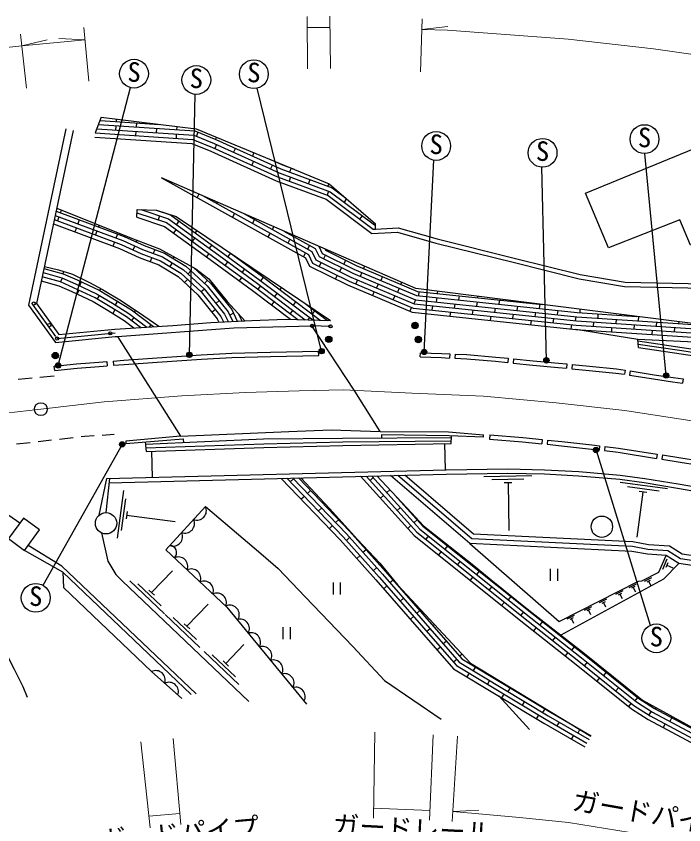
# Model space of a CAD drawing. Units: millimetres at full size, sheet at 1:1000; details may follow other scales. Extents: x 40000 to 680000, y 20000 to 380000.
# Drawn here: x 172287 to 234847, y 262857 to 338597 of the extents above; entities that cross this region are included whole.
import ezdxf
from ezdxf.enums import TextEntityAlignment as Align

# ---------------------------------------------------------------- set-up
doc = ezdxf.new("R2010")
doc.units = ezdxf.units.MM
doc.header["$LTSCALE"] = 1000
doc.linetypes.add('CHAIN', pattern=[18.5, 12, -1.5, 3.5, -1.5])
for name, color, linetype, lineweight in [('M-BGD', 7, 'Continuous', 25), ('M-BGD-EXST', 7, 'Continuous', 25), ('M-BMK', 2, 'CHAIN', 13), ('M-BMK-SRVR', 3, 'Continuous', 25), ('M-STR-HTXT', 7, 'Continuous', 13), ('M-STR-STR1', 1, 'Continuous', 25), ('M-STR-STRC', 7, 'Continuous', 25)]:
    doc.layers.add(name, color=color, linetype=linetype, lineweight=lineweight)
doc.styles.add('ＭＳ ゴシック', font='')
doc.styles.get('ＭＳ ゴシック').set_extended_font_data('MS Gothic')

msp = doc.modelspace()

# ---------------------------------------------------------------- hatches: boundary and pattern name
at = {"layer": 'M-BGD'}
for points in [[(209358, 309632, -0.41421), (209658, 309932, -0.41421), (209958, 309632, -1)], [(201279, 308326, -0.41421), (201579, 308626, -0.41421), (201879, 308326, -1)], [(209667, 308317, -0.41421), (209967, 308617, -0.41421), (210267, 308317, -1)], [(175652, 306805, -0.41421), (175952, 307105, -0.41421), (176252, 306805, -1)]]:
    msp.add_hatch(color=256, dxfattribs=at).paths.add_polyline_path(points)
at = {"layer": 'M-BGD-EXST'}
for points in [[(188736, 306997, -1), (188297, 306758, -1)], [(201132, 307339, -1), (200693, 307100, -1)], [(210740, 307268, -1), (210301, 307028, -1)], [(176440, 306002, -1), (176001, 305763, -1)], [(222185, 306475, -1), (221746, 306236, -1)], [(233415, 305059, -1), (232976, 304820, -1)], [(182441, 298608, -1), (182002, 298369, -1)], [(226838, 298076, -1), (226399, 297837, -1)]]:
    msp.add_hatch(color=256, dxfattribs=at).paths.add_polyline_path(points)

# ---------------------------------------------------------------- linework, layer by layer
at = {"layer": 'M-BGD'}
for p, q in [((180261, 329125), (179681, 327656)), ((180144, 328828), (185727, 328462)), ((181671, 328954), (181656, 328729)), ((181630, 328330), (181604, 327931)), ((183552, 328604), (183526, 328205)), ((185422, 328081), (185395, 327682)), ((185449, 328495), (185448, 328480)), ((187338, 328266), (187318, 327956)), ((183499, 327806), (183473, 327407)), ((187291, 327557), (187265, 327158)), ((189318, 327723), (189169, 327351)), ((191044, 327265), (190962, 327062)), ((191062, 326580), (190897, 326215)), ((192827, 326222), (192662, 325857)), ((194568, 325813), (194426, 325499)), ((194525, 325016), (194360, 324651)), ((196290, 324658), (196125, 324293)), ((198051, 324366), (197912, 323991)), ((197992, 323534), (197853, 323159)), ((199803, 323289), (199664, 322914)), ((201571, 322926), (201475, 322669)), ((189417, 321936), (189239, 321615)), ((201555, 322212), (201416, 321837)), ((191167, 321174), (191094, 321042)), ((203245, 321506), (203005, 321186)), ((176521, 320440), (176425, 320181)), ((176285, 319806), (176146, 319431)), ((185730, 319906), (185605, 319526)), ((185859, 320298), (185855, 320286)), ((192755, 320119), (192561, 319770)), ((204711, 319905), (204471, 319585)), ((178205, 319518), (178066, 319143)), ((180050, 319027), (179986, 318855)), ((187543, 319415), (187308, 319092)), ((194610, 319546), (194416, 319197)), ((196417, 318886), (196271, 318623)), ((205948, 318655), (205948, 319147)), ((177926, 318768), (177787, 318393)), ((179846, 318480), (179707, 318106)), ((181767, 318193), (181627, 317818)), ((187276, 318620), (187040, 318297)), ((189216, 318524), (189060, 318310)), ((196077, 318274), (195883, 317924)), ((198167, 318124), (198126, 318050)), ((181487, 317443), (181348, 317068)), ((183591, 317618), (183514, 317450)), ((189029, 317838), (188793, 317515)), ((197932, 317701), (197738, 317351)), ((183400, 317062), (183234, 316698)), ((185272, 316736), (185134, 316360)), ((190615, 317178), (190379, 316855)), ((199787, 317127), (199593, 316778)), ((201481, 316680), (201435, 316588)), ((184993, 315986), (184855, 315611)), ((187070, 316068), (186977, 315915)), ((190347, 316383), (190112, 316060)), ((192367, 316395), (192131, 316072)), ((199399, 316428), (199204, 316079)), ((201258, 316229), (201081, 315870)), ((186900, 315494), (186692, 315152)), ((192100, 315599), (191864, 315276)), ((200865, 315531), (200688, 315172)), ((203159, 315738), (202982, 315379)), ((204911, 315186), (204819, 314967)), ((176709, 314690), (176648, 314475)), ((188659, 314748), (188388, 314454)), ((193684, 314936), (193448, 314613)), ((202373, 314341), (202196, 313983)), ((202766, 315040), (202589, 314681)), ((204663, 314598), (204508, 314229)), ((176600, 314067), (176430, 313705)), ((178389, 313712), (178219, 313350)), ((188346, 313948), (188075, 313654)), ((190213, 313860), (189942, 313566)), ((193417, 314141), (193180, 313818)), ((195439, 314147), (195198, 313828)), ((204269, 313896), (204113, 313528)), ((206611, 314210), (206456, 313842)), ((208395, 313668), (208320, 313489)), ((178166, 312933), (177996, 312571)), ((180214, 313081), (180107, 312901)), ((189938, 313014), (189626, 312764)), ((195169, 313348), (194928, 313029)), ((197137, 313192), (196979, 312983)), ((205822, 312807), (205667, 312438)), ((206217, 313508), (206061, 313140)), ((208164, 313121), (208009, 312752)), ((210011, 312812), (209970, 312414)), ((211759, 312830), (211738, 312630)), ((180081, 312451), (179876, 312107)), ((191728, 312291), (191616, 312201)), ((196738, 312664), (196497, 312345)), ((207770, 312419), (207614, 312050)), ((211696, 312232), (211654, 311835)), ((213791, 312414), (213749, 312016)), ((215530, 312355), (215517, 312232)), ((172643, 291114), (141863, 311911)), ((173816, 311597), (175980, 308609)), ((181777, 311899), (181565, 311559)), ((191304, 311951), (190992, 311700)), ((196468, 311866), (196227, 311547)), ((198471, 311856), (198230, 311537)), ((199234, 311781), (201461, 310098)), ((209323, 311329), (209168, 310961)), ((209718, 312031), (209562, 311662)), ((211286, 311471), (211244, 311073)), ((213381, 311653), (213339, 311255)), ((215475, 311834), (215433, 311436)), ((217570, 312016), (217528, 311618)), ((219254, 311436), (219212, 311038)), ((219301, 311880), (219296, 311834)), ((221349, 311617), (221307, 311220)), ((181543, 311102), (181332, 310762)), ((183455, 311058), (183333, 310897)), ((190950, 311113), (190638, 310863)), ((192653, 310771), (192293, 310596)), ((193133, 310698), (193442, 310060)), ((198201, 311057), (197960, 310738)), ((200252, 311012), (200011, 310692)), ((212971, 310891), (212929, 310494)), ((215065, 311073), (215023, 310675)), ((217160, 311254), (217118, 310857)), ((218844, 310675), (218802, 310277)), ((220939, 310856), (220897, 310458)), ((223033, 311038), (222991, 310640)), ((225108, 311148), (225087, 310831)), ((226803, 310717), (226777, 310318)), ((228884, 310672), (228878, 310580)), ((183328, 310399), (183087, 310080)), ((199770, 310373), (199608, 310159)), ((216750, 310493), (216708, 310095)), ((220529, 310095), (220487, 309697)), ((222623, 310276), (222582, 309879)), ((224718, 310458), (224676, 310060)), ((226392, 309942), (226366, 309543)), ((228494, 310204), (228467, 309805)), ((230595, 310466), (230569, 310067)), ((232285, 309954), (232259, 309555)), ((234371, 309981), (234360, 309816)), ((184915, 309698), (184758, 309492)), ((201733, 309546), (200006, 309594)), ((224308, 309697), (224266, 309299)), ((228083, 309430), (228056, 309031)), ((230184, 309692), (230158, 309293)), ((231874, 309179), (231848, 308780)), ((233976, 309441), (233949, 309042)), ((176131, 308400), (181549, 308939)), ((230611, 307575), (230531, 308311)), ((200636, 306814), (200629, 307214)), ((210156, 306677), (210169, 307076)), ((212917, 306978), (212897, 306578)), ((213416, 306954), (213397, 306554)), ((180770, 306251), (180802, 305852)), ((181371, 306299), (181403, 305900)), ((218396, 306553), (218355, 306155)), ((218894, 306502), (218853, 306104)), ((223886, 306019), (223848, 305621)), ((175903, 305416), (175861, 305814)), ((224383, 305972), (224346, 305574)), ((229336, 305447), (229273, 305052)), ((229829, 305369), (229767, 304974)), ((234792, 304620), (234736, 304224)), ((187693, 299259), (182550, 298805)), ((206518, 299389), (206520, 299104)), ((212745, 299300), (212745, 299303)), ((216064, 299178), (216073, 299370)), ((216662, 299369), (216630, 298970)), ((182550, 298805), (182570, 298573)), ((182570, 298573), (187941, 298998)), ((187941, 298998), (187953, 298634)), ((212429, 298563), (212492, 296106)), ((221588, 298943), (221550, 298545)), ((222086, 298895), (222047, 298497)), ((184961, 297850), (185025, 295395)), ((226954, 298361), (226905, 297964)), ((227450, 298300), (227401, 297903)), ((232347, 297578), (232286, 297183)), ((232841, 297501), (232780, 297106)), ((220613, 295532), (216113, 295463)), ((180736, 295284), (180036, 291847)), ((181018, 295292), (180679, 292105)), ((198261, 295269), (197973, 294992)), ((205740, 295385), (205444, 295116)), ((219868, 295221), (216868, 295174)), ((218722, 294903), (218022, 294892)), ((218372, 294898), (218442, 290424)), ((233330, 294318), (228869, 294912)), ((182336, 294174), (181741, 289714)), ((199867, 294177), (199578, 293899)), ((207305, 294239), (207016, 293977)), ((232547, 294120), (229573, 294516)), ((231020, 294021), (230458, 289799)), ((231367, 293974), (230673, 294067)), ((182534, 293391), (182138, 290418)), ((199290, 293622), (199002, 293345)), ((206719, 293708), (206423, 293440)), ((200895, 292530), (200607, 292253)), ((201278, 292898), (201183, 292807)), ((208291, 292568), (207995, 292300)), ((208602, 292849), (208588, 292837)), ((182680, 292212), (182587, 291518)), ((182633, 291865), (187193, 291257)), ((201924, 290883), (201635, 290606)), ((202500, 291437), (202212, 291160)), ((209270, 290891), (208974, 290623)), ((209863, 291428), (209567, 291160)), ((211299, 290198), (211260, 290150)), ((203527, 289769), (203229, 289503)), ((203829, 290078), (203806, 290057)), ((210910, 289917), (210660, 289605)), ((205082, 288629), (204783, 288363)), ((212694, 289003), (212444, 288690)), ((204504, 288075), (204206, 287808)), ((212094, 288458), (211844, 288146)), ((214288, 287852), (214227, 287776)), ((206410, 287288), (206338, 287223)), ((213877, 287544), (213627, 287231)), ((233262, 287751), (232840, 286756)), ((233340, 287397), (233149, 286946)), ((233244, 287171), (233820, 286927)), ((184983, 284605), (186938, 286657)), ((206059, 286935), (205760, 286669)), ((215661, 286629), (215411, 286317)), ((222336, 286825), (222336, 285707)), ((223003, 286825), (223003, 285707)), ((182940, 285722), (186198, 282618)), ((201976, 285545), (201976, 284427)), ((202643, 285545), (202643, 284427)), ((207607, 285785), (207306, 285522)), ((215061, 286084), (214811, 285772)), ((231821, 285979), (231131, 285634)), ((231700, 285751), (231386, 285594)), ((231543, 285672), (231743, 285273)), ((183690, 285422), (185862, 283353)), ((184730, 284846), (185236, 284363)), ((207030, 285230), (206729, 284967)), ((216845, 285170), (216595, 284857)), ((217236, 285453), (217195, 285402)), ((230384, 285393), (229694, 285047)), ((230263, 285164), (229949, 285008)), ((230106, 285086), (230306, 284686)), ((208570, 284077), (208269, 283814)), ((208878, 284397), (208846, 284369)), ((218628, 284255), (218378, 283943)), ((229143, 284765), (228452, 284420)), ((229021, 284536), (228708, 284380)), ((228865, 284458), (229065, 284058)), ((188291, 281453), (190270, 283530)), ((218028, 283711), (217778, 283398)), ((226190, 283272), (225500, 282927)), ((227596, 283982), (226905, 283637)), ((227474, 283754), (227161, 283598)), ((227317, 283676), (227517, 283276)), ((186249, 282570), (189507, 279466)), ((210109, 282925), (209808, 282661)), ((219812, 282796), (219562, 282484)), ((220202, 283078), (220162, 283028)), ((226069, 283043), (225756, 282887)), ((225912, 282965), (226112, 282565)), ((186998, 282270), (189170, 280201)), ((209532, 282370), (209231, 282106)), ((221598, 281890), (221351, 281575)), ((224586, 282461), (223895, 282115)), ((224464, 282232), (224151, 282076)), ((224307, 282154), (224507, 281754)), ((188038, 281694), (188545, 281211)), ((197284, 281359), (197284, 280241)), ((197951, 281359), (197951, 280241)), ((211071, 281217), (210770, 280954)), ((211473, 281619), (211348, 281509)), ((220998, 281344), (220750, 281030)), ((222791, 280441), (222543, 280127)), ((223189, 280730), (223144, 280672)), ((191944, 277972), (193620, 279732)), ((212034, 279509), (211733, 279246)), ((212611, 280064), (212310, 279801)), ((224584, 279539), (224336, 279224)), ((189901, 279090), (193159, 275986)), ((190651, 278790), (192823, 276720)), ((214068, 278840), (213849, 278648)), ((223983, 278993), (223736, 278679)), ((191691, 278214), (192198, 277731)), ((213573, 278357), (213272, 278093)), ((225775, 278083), (225525, 277771)), ((226175, 278378), (226125, 278315)), ((215323, 277645), (215116, 277303)), ((214728, 277070), (214521, 276728)), ((217068, 276657), (217038, 276607)), ((226957, 276621), (226706, 276309)), ((227556, 277165), (227306, 276854)), ((216651, 276374), (216444, 276032)), ((228738, 275703), (228487, 275392)), ((229148, 276012), (229087, 275936)), ((217979, 275102), (217772, 274760)), ((218574, 275678), (218367, 275336)), ((220389, 271791), (217502, 274924)), ((219902, 274407), (219695, 274064)), ((220318, 274687), (220289, 274640)), ((229919, 274242), (229669, 273930)), ((230519, 274786), (230269, 274474)), ((221825, 273711), (221618, 273368)), ((231772, 273503), (231559, 273165)), ((232241, 273857), (232173, 273729)), ((221231, 273135), (221023, 272793)), ((223567, 272718), (223555, 272697)), ((233726, 272897), (233538, 272544)), ((223158, 272464), (222958, 272117)), ((233106, 272322), (232917, 271969)), ((224505, 271223), (224305, 270877)), ((225102, 271802), (224901, 271456))]:
    msp.add_line(p, q, dxfattribs=at)
for points in [[(180261, 329125), (189148, 328047), (201618, 322907), (205948, 319147)], [(176940, 328036), (173439, 311517), (175965, 308030), (181577, 308588), (181788, 308601)], [(179836, 328047), (188924, 327450), (190849, 326676), (196941, 323924), (201717, 322152), (205849, 319051), (205927, 319055)], [(179990, 328438), (189014, 327845), (191006, 327044), (197093, 324295), (201911, 322507), (203146, 321580)], [(177627, 327891), (174190, 311676), (176297, 308768), (181520, 309287), (186979, 309633), (190522, 309909), (194361, 310107), (197513, 310227), (201748, 310089)], [(179655, 327257), (188744, 326660), (190535, 325940), (196637, 323184), (201330, 321443), (205602, 318236), (208024, 318367), (211617, 317351), (218969, 315522), (225047, 314008), (229298, 313291), (236713, 313113), (244210, 313016), (261354, 311808), (299178, 310069)], [(179681, 327656), (188834, 327055), (190692, 326308), (196789, 323554), (201524, 321797), (205726, 318643), (205948, 318655)], [(196126, 325171), (197245, 324665), (198322, 324265)], [(260983, 305011), (253208, 307608), (209731, 313086), (185917, 323461)], [(185917, 323461), (199385, 315978), (199766, 315180), (203327, 313425), (209391, 310866), (224716, 309252), (252810, 307394), (257989, 305616), (260983, 305011)], [(189733, 321799), (199691, 316266), (200067, 315478), (203493, 313789), (209492, 311258), (224750, 309650), (250523, 307946)], [(176085, 320615), (183101, 317805), (185730, 316803), (189124, 314941), (190335, 313999), (192072, 311870), (193698, 310073)], [(183578, 319771), (183623, 320497), (185451, 320433), (187269, 319834), (201748, 310089)], [(183968, 320485), (186568, 319630), (191272, 316205), (194894, 313557), (199380, 310166)], [(185403, 320434), (186753, 319991), (191507, 316528), (195132, 313878), (200074, 310144)], [(175941, 319934), (182268, 317579), (184112, 316737), (185999, 316041), (187957, 314852), (189904, 313057), (191804, 310688), (192141, 309993)], [(176024, 320330), (182421, 317949), (184265, 317107), (186173, 316403), (188199, 315173), (190197, 313330), (192144, 310903), (192575, 310015)], [(183578, 319771), (186199, 318910), (190800, 315559), (194416, 312915), (197993, 310212)], [(183603, 320183), (186383, 319270), (191036, 315882), (194655, 313236), (198687, 310189)], [(193548, 320136), (199997, 316553), (200369, 315775), (203660, 314153), (209592, 311650), (224784, 310049), (243828, 308790)], [(175773, 319143), (181962, 316839), (183807, 315997), (185649, 315318), (187473, 314209), (189317, 312509), (191123, 310257), (191273, 309948)], [(175857, 319539), (182115, 317209), (183960, 316367), (185824, 315679), (187715, 314531), (189611, 312783), (191464, 310473), (191707, 309971)], [(197364, 318474), (200303, 316841), (200670, 316073), (203826, 314517), (209693, 312041), (224819, 310447), (237133, 309633)], [(205948, 318655), (208069, 318770), (211719, 317738), (219065, 315911), (225128, 314400), (229336, 313690), (236720, 313513), (244226, 313416), (261377, 312208), (299197, 310468)], [(200650, 317042), (200971, 316370), (203992, 314881), (209794, 312433), (224853, 310846), (230437, 310477)], [(201210, 316798), (201272, 316668), (204159, 315245), (209895, 312824), (221563, 311595)], [(192232, 316494), (195371, 314199), (200767, 310121)], [(174929, 315160), (176258, 314826), (177560, 314436), (179159, 313664), (180387, 312986), (182144, 311945), (184241, 310527), (185644, 309548)], [(174807, 314585), (176559, 314085), (177839, 313529), (179888, 312566), (181308, 311719), (182858, 310754), (184542, 309478)], [(174890, 314977), (176694, 314462), (178004, 313893), (180076, 312919), (181516, 312061), (183085, 311084), (185154, 309517)], [(188918, 315054), (190490, 313604), (192484, 311118), (193009, 310038)], [(174640, 313801), (176289, 313330), (177509, 312800), (179512, 311858), (180892, 311036), (182405, 310095), (183320, 309401)], [(183931, 309440), (182631, 310425), (181100, 311378), (179700, 312212), (177674, 313164), (176430, 313705), (174723, 314192)], [(267249, 299969), (267520, 300612), (266581, 301941), (263909, 304078), (261706, 305017), (257616, 304984), (252766, 306596), (240435, 307646), (237205, 307998), (230531, 308311), (224716, 309252)], [(230544, 308192), (234701, 307575), (238454, 306995), (242619, 306272), (246232, 305593), (251424, 304543), (254765, 303790), (258801, 302700), (263268, 301568), (267485, 300528)], [(230578, 307883), (234656, 307278), (238405, 306699), (242566, 305977), (246174, 305298), (251362, 304249), (254693, 303499), (258725, 302410), (263195, 301277), (267367, 300249)], [(230611, 307575), (234611, 306982), (238357, 306403), (242512, 305682), (246117, 305004), (251299, 303956), (254621, 303207), (258649, 302120), (263122, 300986), (267249, 299969)], [(181371, 306299), (182365, 306379), (185487, 306583), (189619, 306865), (192481, 307022), (196110, 307132), (200629, 307214)], [(181403, 305900), (182394, 305980), (185514, 306184), (189644, 306466), (192498, 306623), (196120, 306732), (200636, 306814)], [(210169, 307076), (212168, 307014), (212917, 306978)], [(213416, 306954), (214525, 306900), (217234, 306672), (218396, 306553)], [(175861, 305814), (177952, 306034), (180027, 306191), (180770, 306251)], [(210156, 306677), (212152, 306615), (212897, 306578)], [(213397, 306554), (214499, 306501), (217197, 306274), (218355, 306155)], [(218853, 306104), (220693, 305915), (223071, 305694), (223848, 305621)], [(218894, 306502), (220732, 306313), (223109, 306092), (223886, 306019)], [(175903, 305416), (177988, 305635), (180058, 305792), (180802, 305852)], [(224346, 305574), (225969, 305421), (228491, 305174), (229273, 305052)], [(224383, 305972), (226008, 305819), (228541, 305571), (229336, 305447)], [(229829, 305369), (232068, 305018), (233846, 304754), (234792, 304620)], [(229767, 304974), (232008, 304622), (233788, 304359), (234736, 304224)], [(184382, 298716), (184478, 297834), (195488, 298195), (202894, 298401), (213061, 298573), (213088, 299290)], [(206386, 299687), (212798, 299675), (216073, 299370)], [(216064, 299178), (212847, 299299), (206518, 299389)], [(216662, 299369), (219776, 299120), (221588, 298943)], [(184403, 298518), (195475, 298999), (202878, 299087), (213082, 299134)], [(184440, 298176), (195478, 298538), (202886, 298744), (213071, 298836)], [(216630, 298970), (219741, 298722), (221550, 298545)], [(222047, 298497), (223379, 298367), (226193, 298051), (226905, 297964)], [(222086, 298895), (223420, 298765), (226240, 298448), (226954, 298361)], [(227401, 297903), (228682, 297746), (232286, 297183)], [(227450, 298300), (228738, 298142), (232347, 297578)], [(232780, 297106), (234511, 296836), (237703, 296323)], [(232841, 297501), (234573, 297231), (237766, 296718)], [(180736, 295284), (212584, 296108), (218366, 296198), (221796, 296118), (225001, 295957), (228895, 295615), (231202, 295308), (234330, 294795), (238483, 294078), (242200, 293309), (245894, 292616), (249660, 291798), (253003, 290952), (255850, 290146), (258104, 289567), (267369, 287097), (268805, 285964)], [(180975, 294890), (212592, 295708), (218364, 295798), (221781, 295718), (224974, 295558), (228851, 295218), (231144, 294912), (234264, 294401), (238408, 293685), (242123, 292917), (245815, 292224), (249569, 291408), (252900, 290566), (255746, 289760), (258003, 289180), (267186, 286731), (268229, 285908)], [(204556, 295500), (209568, 289966), (220014, 281610), (224757, 277875), (229937, 273714), (231507, 272725), (240834, 267728)], [(205084, 295514), (209843, 290259), (220262, 281923), (225006, 278188), (230170, 274040), (231708, 273070), (241023, 268080)], [(205611, 295528), (210118, 290551), (220511, 282237), (225255, 278501), (230403, 274366), (231910, 273416), (241211, 268433)], [(206091, 295540), (209323, 292076), (210443, 290869), (215017, 287280), (216780, 285818), (220329, 282977), (225532, 278889), (230987, 274548), (241362, 268834)], [(270244, 277814), (255837, 280641), (255240, 283957), (254159, 284309), (250443, 284939), (234377, 287333), (233203, 288073), (231431, 288195), (229978, 288464), (214800, 289198), (207375, 295573)], [(270046, 278311), (256225, 281024), (255636, 284302), (254266, 284747), (250514, 285383), (234537, 287764), (233347, 288514), (231488, 288642), (230030, 288912), (214976, 289640), (208045, 295591)], [(268805, 285964), (255836, 284710), (254374, 285185), (250584, 285828), (234697, 288195), (233491, 288955), (231544, 289089), (230083, 289360), (215152, 290082), (208716, 295608)], [(197114, 295308), (202646, 289554), (206002, 285798), (213277, 277481), (221729, 272366), (225568, 270147)], [(197656, 295322), (202940, 289826), (206301, 286063), (213537, 277791), (221933, 272710), (225768, 270493)], [(198197, 295336), (203233, 290098), (206601, 286328), (213797, 278101), (222137, 273054), (225968, 270839)], [(198738, 295350), (203527, 290370), (206901, 286593), (214057, 278411), (222340, 273399), (226168, 271185)], [(198955, 295356), (201657, 292498), (204263, 289594), (206352, 287359), (208046, 285289), (214854, 277998), (226123, 271170)], [(207738, 293775), (210393, 290843), (220760, 282550), (225504, 278814), (230635, 274693), (232111, 273762), (241400, 268786)], [(190025, 292673), (186310, 288617), (192031, 283250), (199488, 274148)], [(190025, 292673), (195209, 288276), (196823, 286863), (199380, 284219), (203826, 279571), (206787, 276365), (212102, 272757)], [(180273, 290204), (180866, 287562), (181629, 286293), (182229, 285709), (194081, 274418)], [(189161, 275138), (176559, 287070), (173414, 289032)], [(214800, 289198), (223153, 281911), (230597, 285675), (230925, 285699), (232507, 286507), (233203, 288073)], [(188669, 275056), (176651, 286534), (173070, 288566)], [(234377, 287333), (232932, 285874), (223333, 280617)], [(176651, 286534), (176733, 285098), (184967, 277208), (187822, 274682)], [(165997, 286253), (167197, 285102), (167978, 284136), (168902, 282887), (169697, 281922), (170395, 280540), (171276, 279019), (172087, 277441), (172897, 275820), (173323, 274812)]]:
    msp.add_lwpolyline(points, dxfattribs=at)
for points in [[(225637, 322023), (242904, 329100), (245491, 322949), (242736, 321833), (243367, 320475), (235477, 317157), (234481, 319510), (227794, 316914)], [(171575, 289673), (173070, 288566), (174482, 290473), (172988, 291580)]]:
    msp.add_lwpolyline(points, close=True, dxfattribs=at)
for centre, radius in [((173937, 311685), 150), ((175403, 309660), 150), ((209658, 309632), 300), ((181107, 308895), 150), ((200014, 309594), 150), ((201733, 309546), 150), ((176131, 308400), 150), ((201579, 308326), 300), ((209967, 308317), 300), ((175952, 306805), 300), ((180707, 291105), 1000), ((227164, 290773), 1000)]:
    msp.add_circle(centre, radius, dxfattribs=at)
for centre, radius, start, end in [((189224, 292288), 889, 249.32728, 25.70441), ((188110, 291071), 889, 249.32728, 25.70441), ((186995, 289854), 889, 249.32728, 25.70441), ((186640, 288339), 685, 318.09063, 86.55161), ((187488, 287059), 889, 338.63679, 115.01393), ((188691, 285930), 889, 338.63679, 115.01393), ((189894, 284801), 889, 338.63679, 115.01393), ((191098, 283672), 889, 338.63679, 115.01393), ((192301, 282543), 889, 338.63679, 115.01393), ((193252, 281238), 889, 331.14204, 107.51918), ((194298, 279961), 889, 331.14204, 107.51918), ((195344, 278685), 889, 331.14204, 107.51918), ((196390, 277409), 889, 331.14204, 107.51918), ((185366, 276414), 889, 340.29303, 116.67017), ((197435, 276133), 889, 331.14204, 107.51918), ((186602, 275321), 889, 340.29303, 116.67017), ((198481, 274856), 889, 331.14204, 107.51918)]:
    msp.add_arc(centre, radius, start, end, dxfattribs=at)
at = {"layer": 'M-BGD-EXST'}
for p, q in [((176221, 305883), (183001, 331902)), ((200912, 307220), (194875, 331850)), ((188516, 306877), (189047, 331276)), ((233195, 304940), (231192, 325732)), ((210520, 307148), (211430, 325108)), ((221965, 306355), (221534, 324454)), ((182221, 298488), (174794, 285288)), ((226618, 297956), (231688, 281548))]:
    msp.add_line(p, q, dxfattribs=at)
for centre, radius in [((183331, 333211), 1350), ((194556, 333162), 1350), ((189165, 332620), 1350), ((231162, 327082), 1350), ((211641, 326442), 1350), ((221611, 325801), 1350), ((188516, 306877), 250), ((200912, 307220), 250), ((210520, 307148), 250), ((176221, 305883), 250), ((221965, 306355), 250), ((233195, 304940), 250), ((182221, 298488), 250), ((226618, 297956), 250), ((174120, 284118), 1350), ((232267, 280328), 1350)]:
    msp.add_circle(centre, radius, dxfattribs=at)
at = {"layer": 'M-BMK'}
msp.add_lwpolyline([(171318, 301426), (174598, 301788), (180517, 302478), (187798, 303026), (193769, 303340), (198796, 303492), (202989, 303594), (209374, 303298), (216083, 302993), (222872, 302391), (229330, 301676), (235609, 300705), (242261, 299508), (249312, 298011), (253371, 296960), (273357, 291827)], dxfattribs=at)
at = {"layer": 'M-BMK-SRVR'}
msp.add_circle((174598, 301788), 600, dxfattribs=at)
at = {"layer": 'M-STR-HTXT'}
for p, q in [((199589, 333679), (199542, 338581)), ((201736, 333695), (201689, 338597)), ((210162, 333384), (210342, 338340)), ((179100, 332512), (178638, 337524)), ((199552, 337525), (201699, 337545)), ((210305, 337335), (212743, 337626)), ((173257, 331850), (172695, 336902)), ((172814, 335832), (175204, 336395)), ((172814, 335832), (178744, 336378)), ((178744, 336378), (176291, 336495)), ((170829, 335611), (172814, 335832)), ((205890, 271537), (205760, 263491)), ((211004, 263289), (211367, 271299)), ((213136, 263172), (213632, 271149)), ((183971, 270624), (184834, 262586)), ((187710, 262878), (187010, 270957)), ((205775, 264427), (211045, 264188)), ((184716, 263681), (187618, 263932)), ((213193, 264090), (215645, 264215))]:
    msp.add_line(p, q, dxfattribs=at)
for points in [[(273930, 326742), (262780, 329530), (254750, 331719), (249022, 332880), (242068, 334094), (232015, 335531), (223995, 336428), (212693, 337285), (210305, 337335)], [(260450, 254827), (251311, 257340), (243157, 259359), (236230, 260939), (229812, 262124), (224025, 263060), (219445, 263534), (213193, 264090)]]:
    msp.add_lwpolyline(points, dxfattribs=at)
at = {"layer": 'M-STR-STR1'}
msp.add_line((181788, 308601), (187693, 299259), dxfattribs=at)
for points in [[(181788, 308601), (192673, 309401), (200006, 309594)], [(206386, 299687), (204005, 303488), (200006, 309594)], [(187693, 299259), (197831, 299689), (201789, 299854), (206386, 299687)]]:
    msp.add_lwpolyline(points, dxfattribs=at)
at = {"layer": 'M-STR-STRC'}
for p, q in [((173771, 304688), (172462, 304576)), ((175835, 304865), (174516, 304752)), ((180351, 299368), (181483, 299449)), ((172315, 298539), (173601, 298682)), ((174344, 298765), (175613, 298907)), ((176356, 298989), (177626, 299131))]:
    msp.add_line(p, q, dxfattribs=at)
msp.add_lwpolyline([(178369, 299214), (178702, 299251), (179605, 299315)], dxfattribs=at)

# ---------------------------------------------------------------- texts
at = {"layer": 'M-BGD-EXST', "style": 'ＭＳ ゴシック'}
for p in [(182675, 331919), (193901, 331870), (188510, 331328), (230507, 325789), (210985, 325149), (220955, 324509), (173465, 282825), (231612, 279036)]:
    msp.add_text('S', height=1833, rotation=358.508, dxfattribs=at).set_placement(p, align=Align.BOTTOM_LEFT)
at = {"layer": 'M-STR-HTXT', "style": 'ＭＳ ゴシック'}
for s, rotation, p in [('ガードパイプ', 349.958, (224189, 263752)), ('ガードパイプ', 5.055, (180242, 259919)), ('ガードレール', 357.02, (201854, 261396))]:
    msp.add_text(s, height=1833, rotation=rotation, dxfattribs=at).set_placement(p, align=Align.BOTTOM_LEFT)

doc.saveas('drawing.dxf')
